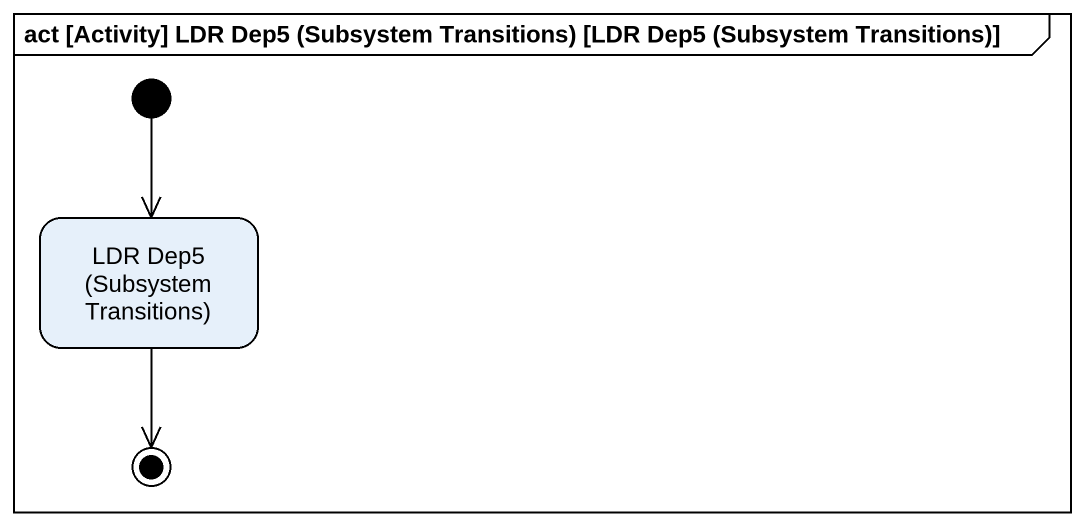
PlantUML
@startuml
mainframe act [Activity] LDR Dep5 (Subsystem Transitions) [LDR Dep5 (Subsystem Transitions)]
hide empty description
state "LDR Dep5 (Subsystem Transitions)" as LDR_Dep5_Subsystem
[*] --> LDR_Dep5_Subsystem
LDR_Dep5_Subsystem --> [*]
@enduml
